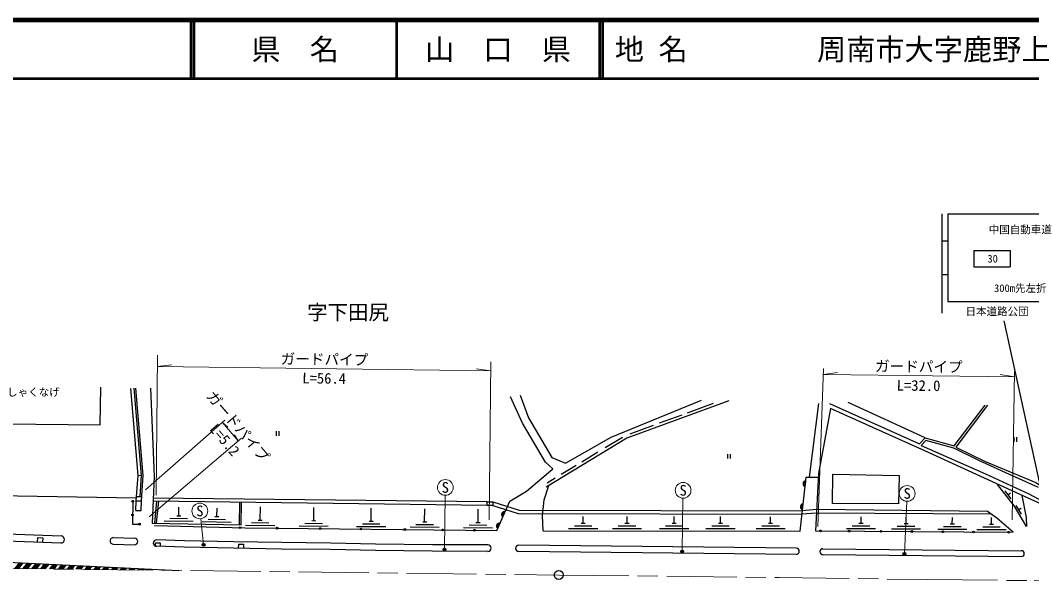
# Model space of a CAD drawing. Units: millimetres at full size, sheet at 1:1000; details may follow other scales. Extents: x 40000 to 680000, y 20000 to 380000.
# Drawn here: x 268528 to 441812, y 283942 to 380000 of the extents above; entities that cross this region are included whole.
import ezdxf
from ezdxf.enums import TextEntityAlignment as Align

# ---------------------------------------------------------------- set-up
doc = ezdxf.new("R2010")
doc.units = ezdxf.units.MM
doc.header["$LTSCALE"] = 1000
doc.linetypes.add('CHAIN', pattern=[18.5, 12, -1.5, 3.5, -1.5])
for name, color, linetype, lineweight in [('M-BGD', 7, 'Continuous', 25), ('M-BGD-HTXT', 7, 'Continuous', 13), ('M-BMK', 2, 'CHAIN', 13), ('M-BMK-SRVR', 3, 'Continuous', 25), ('M-STR-HTXT', 7, 'Continuous', 13), ('M-STR-STRC', 7, 'Continuous', 25), ('M-TTL', 2, 'Continuous', 140), ('M-TTL-LINE', 7, 'Continuous', 50)]:
    doc.layers.add(name, color=color, linetype=linetype, lineweight=lineweight)
doc.layers.add('M-BMK-HTXT', color=7, linetype='Continuous')
doc.layers.add('M-TTL-TXT', color=7, linetype='Continuous')
doc.styles.add('ＭＳ ゴシック', font='')
doc.styles.get('ＭＳ ゴシック').set_extended_font_data('MS Gothic')

msp = doc.modelspace()

# ---------------------------------------------------------------- hatches: boundary and pattern name
at = {"layer": 'M-BGD'}
for points in [[(402976, 300052, -0.82183), (403087, 301036)], [(402530, 296128, -0.82183), (402642, 297113)], [(351198, 294896, -0.82183), (351596, 295803)], [(350329, 292915, -0.82183), (350727, 293822)]]:
    msp.add_hatch(color=256, dxfattribs=at).paths.add_polyline_path(points)
at = {"layer": 'M-STR-STRC'}
for points in [[(300157, 290220, -1), (299718, 289981, -0.41421), (299818, 290320, -0.41421)], [(341433, 289436, -1), (340994, 289197, -0.41421), (341094, 289536, -0.41421)], [(382136, 289077, -1), (381697, 288838, -0.41421), (381797, 289177, -0.41421)], [(420217, 288685, -1), (419778, 288446, -0.41421), (419878, 288785, -0.41421)], [(268982, 287004), (268245, 287040), (267447, 286036), (268206, 286027)], [(270457, 286932), (269720, 286968), (268965, 286018), (269724, 286009)], [(271932, 286860), (271195, 286896), (270483, 286000), (271242, 285991)], [(273408, 286788), (272670, 286824), (272001, 285982), (272760, 285973)], [(274883, 286716), (274145, 286752), (273519, 285964), (274278, 285955)], [(275796, 285937), (276358, 286644), (275620, 286680), (275037, 285946)], [(277833, 286572), (277095, 286608), (276555, 285928), (277314, 285919)], [(279308, 286500), (278571, 286536), (278073, 285910), (278832, 285901)], [(280350, 285883), (280783, 286428), (280046, 286464), (279591, 285892)], [(282258, 286356), (281521, 286392), (281109, 285874), (281868, 285865)], [(283386, 285847), (283734, 286284), (282996, 286320), (282627, 285856)], [(284904, 285829), (285209, 286212), (284471, 286248), (284145, 285838)], [(285946, 286176), (285663, 285820), (286422, 285811), (286684, 286141)], [(287421, 286105), (287181, 285802), (287940, 285793), (288159, 286069)], [(289458, 285775), (289634, 285997), (288897, 286033), (288699, 285784)]]:
    msp.add_hatch(color=256, dxfattribs=at).paths.add_polyline_path(points)

# ---------------------------------------------------------------- linework, layer by layer
at = {"layer": 'M-BGD'}
for p, q in [((387209, 314294), (382803, 312685)), ((403735, 301707), (405356, 314297)), ((423546, 308463), (410346, 314515)), ((381850, 312337), (378006, 310934)), ((376963, 310553), (372939, 309084)), ((312376, 309564), (312376, 308781)), ((312843, 309564), (312843, 308781)), ((371712, 308519), (368752, 306723)), ((438732, 308539), (438732, 307756)), ((439198, 308539), (439198, 307756)), ((367482, 305953), (364709, 304270)), ((389690, 305659), (389690, 304877)), ((390157, 305659), (390157, 304877)), ((363737, 303680), (361218, 302152)), ((288709, 301975), (289306, 302025)), ((360192, 301530), (358808, 300690)), ((402976, 300052), (403087, 301036)), ((288445, 298122), (233771, 299031)), ((288462, 298381), (289365, 298387)), ((348500, 297482), (291326, 298087)), ((437177, 299347), (438240, 297956)), ((437708, 298651), (438155, 298993)), ((288413, 297663), (289315, 297663)), ((348494, 296831), (291305, 297587)), ((291888, 297579), (291522, 293814)), ((292189, 297575), (291823, 293808)), ((295684, 295080), (295714, 296542)), ((302209, 294948), (302239, 296410)), ((306101, 293519), (306152, 297391)), ((306401, 293513), (306452, 297387)), ((309640, 294342), (309664, 296592)), ((318805, 294245), (318829, 296495)), ((328638, 294141), (328662, 296391)), ((349477, 297482), (354021, 296064)), ((349477, 296831), (353845, 295465)), ((402530, 296128), (402642, 297113)), ((439087, 296840), (439985, 295337)), ((439536, 296088), (440019, 296377)), ((288355, 296009), (289254, 295978)), ((294175, 294661), (297175, 294600)), ((295334, 295087), (296034, 295073)), ((301859, 294955), (302559, 294941)), ((337807, 294044), (337830, 296294)), ((346953, 293948), (346976, 296198)), ((351198, 294896), (351596, 295803)), ((353845, 295465), (402442, 295350)), ((354021, 296064), (402510, 295950)), ((364969, 293826), (364970, 294951)), ((372479, 293820), (372480, 294945)), ((380544, 293813), (380545, 294938)), ((388491, 293806), (388492, 294931)), ((397074, 293799), (397075, 294924)), ((404977, 296128), (402400, 295949)), ((404946, 295524), (402442, 295350)), ((434936, 295332), (404946, 295524)), ((412560, 293789), (412568, 294914)), ((420279, 293737), (420286, 294862)), ((428201, 293683), (428209, 294808)), ((434911, 293637), (434918, 294762)), ((293166, 294231), (298165, 294130)), ((299691, 294099), (304690, 293997)), ((300700, 294528), (303700, 294468)), ((307131, 293468), (312130, 293415)), ((308135, 293908), (311135, 293876)), ((309290, 294345), (309990, 294338)), ((316296, 293371), (321296, 293319)), ((317301, 293811), (320301, 293779)), ((318455, 294249), (319155, 294241)), ((326136, 293267), (331136, 293215)), ((327141, 293707), (330141, 293675)), ((328296, 294145), (328996, 294137)), ((335312, 293171), (340312, 293118)), ((336317, 293610), (339317, 293578)), ((337472, 294048), (338172, 294040)), ((344443, 293074), (349443, 293021)), ((345448, 293514), (348448, 293482)), ((346603, 293951), (347303, 293944)), ((350329, 292915), (350727, 293822)), ((362468, 292928), (367468, 292924)), ((363469, 293377), (366469, 293375)), ((364619, 293826), (365319, 293825)), ((369978, 292922), (374978, 292918)), ((370979, 293371), (373979, 293368)), ((372129, 293820), (372829, 293819)), ((378044, 292915), (383044, 292911)), ((379044, 293364), (382044, 293362)), ((380194, 293813), (380894, 293813)), ((385990, 292908), (390990, 292904)), ((386991, 293358), (389991, 293355)), ((388141, 293807), (388841, 293806)), ((394573, 292901), (399573, 292897)), ((395574, 293351), (398574, 293348)), ((396724, 293800), (397424, 293799)), ((410054, 292906), (415054, 292872)), ((411057, 293350), (414057, 293329)), ((412210, 293792), (412910, 293787)), ((417772, 292854), (422772, 292820)), ((418775, 293297), (421775, 293277)), ((419929, 293739), (420629, 293734)), ((426698, 293243), (429698, 293223)), ((427851, 293685), (428551, 293680)), ((433408, 293197), (436408, 293177)), ((434561, 293640), (435261, 293635)), ((251078, 291423), (275491, 290425)), ((251127, 292622), (275540, 291624)), ((284479, 291334), (288121, 291218)), ((425695, 292800), (430695, 292766)), ((432405, 292754), (437404, 292720)), ((284444, 290234), (288086, 290118)), ((401443, 289537), (353954, 290043)), ((406012, 289431), (440036, 289096)), ((401431, 288437), (353942, 288943)), ((406002, 288431), (440026, 288096))]:
    msp.add_line(p, q, dxfattribs=at)
for points in [[(262064, 317044), (262064, 313961), (265795, 313815), (265691, 310837), (282200, 310670), (282345, 317106)], [(288355, 296009), (288413, 297663), (288709, 301975), (287459, 316875)], [(289064, 298385), (289310, 301980), (288057, 316925)], [(289254, 295978), (289315, 297663), (289611, 301982), (288356, 316950)], [(290856, 316944), (291475, 301797), (291154, 293822), (306401, 293513)], [(291536, 293427), (307088, 293019), (350175, 292564), (352377, 297582), (355239, 299305), (359770, 303111), (358509, 304243), (354563, 310968), (352503, 315442)], [(354183, 315723), (355602, 311843), (359583, 305050), (361956, 304085), (369742, 308572), (385244, 314891)], [(389941, 314759), (372415, 308361), (358632, 299998)], [(407148, 314347), (422579, 307427), (423546, 308463), (428520, 307053), (433827, 314022)], [(434217, 314019), (428799, 306858), (433714, 304432), (442520, 300799), (446925, 297949), (449284, 295845)], [(446141, 295842), (441181, 298070), (423501, 306193), (407341, 313470), (405293, 302310), (404791, 292492)], [(442956, 299898), (437991, 302159), (432728, 304530), (428450, 306639), (423665, 307995), (422863, 307114), (433868, 302254), (441283, 298814), (446865, 295843)], [(358089, 292481), (402112, 292445), (403164, 301714), (405261, 301687)], [(358089, 292481), (358001, 295140), (358305, 297835), (359063, 300260)], [(440109, 298563), (440834, 294766), (440896, 293264), (438830, 296721), (435967, 300465)], [(287820, 297781), (287749, 293665), (289118, 293642)], [(404791, 292492), (438625, 292262), (435855, 294663), (434237, 295840), (404977, 296128)], [(271493, 290589), (271526, 291333), (272378, 291324), (272346, 290554)], [(291710, 289873), (291714, 290464), (292485, 290464), (292483, 289830)], [(348639, 288983), (339124, 289015), (329386, 289129), (321707, 289288), (313275, 289375), (305062, 289515), (296639, 289712), (291860, 289848)], [(348643, 290083), (339132, 290115), (329404, 290229), (321724, 290388), (313290, 290475), (305084, 290615), (296668, 290812), (291891, 290947)], [(305942, 289500), (305948, 290204), (306770, 290193), (306758, 289486)]]:
    msp.add_lwpolyline(points, dxfattribs=at)
for points in [[(407726, 302185), (419073, 301969), (418965, 297102), (407654, 297210)], [(348500, 297482), (349477, 297482), (349477, 296831), (348500, 296831)]]:
    msp.add_lwpolyline(points, close=True, dxfattribs=at)
for centre in [(287816, 297552), (287775, 295212), (288948, 293645), (306222, 293041), (312540, 292961), (319892, 292883), (326912, 292809), (334409, 292730), (340895, 292662), (346342, 292604), (405620, 292487), (410523, 292453), (415989, 292416), (421279, 292380), (426581, 292344), (431830, 292308), (437858, 292267)]:
    msp.add_circle(centre, 150, dxfattribs=at)
for centre, radius, start, end in [((403129, 300533), 505, 94.69259, 252.35078), ((402683, 296610), 505, 94.69259, 252.35078), ((351487, 295310), 505, 77.47906, 235.13725), ((350617, 293329), 505, 77.47906, 235.13725), ((275515, 291025), 600, 267.65976, 87.65976), ((284461, 290784), 550, 88.17002, 268.17002), ((288103, 290668), 550, 268.17002, 88.17002), ((291876, 290397), 550, 88.376, 268.376), ((348641, 289533), 550, 269.8055, 89.8055), ((353948, 289493), 550, 89.38904, 269.38904), ((401437, 288987), 550, 269.38904, 89.38904), ((406007, 288931), 500, 89.43567, 269.43567), ((440031, 288596), 500, 269.43567, 89.43567)]:
    msp.add_arc(centre, radius, start, end, dxfattribs=at)
at = {"layer": 'M-BGD-HTXT'}
for p, q in [((341213, 289317), (341330, 298584)), ((381916, 288957), (382060, 298094)), ((419998, 288565), (420408, 297559)), ((299937, 290101), (299447, 294569))]:
    msp.add_line(p, q, dxfattribs=at)
for centre in [(341347, 299934), (382081, 299444), (420470, 298908), (299300, 295911)]:
    msp.add_circle(centre, 1350, dxfattribs=at)
at = {"layer": 'M-BMK'}
msp.add_lwpolyline([(60395, 289164), (160405, 287700), (260724, 286115), (360773, 284930), (398553, 284482), (423964, 284158), (442241, 283968), (454161, 283942), (461760, 284124), (470355, 284571), (481325, 285508), (489458, 286539), (497826, 288085), (504529, 289691), (514706, 292601), (525354, 296246), (535314, 300498), (543085, 304220), (550475, 308228), (557884, 312588)], dxfattribs=at)
at = {"layer": 'M-BMK-SRVR'}
msp.add_circle((360773, 284930), 750, dxfattribs=at)
at = {"layer": 'M-STR-HTXT'}
for p, q in [((291817, 298620), (292054, 322591)), ((292035, 320648), (294470, 320958)), ((292035, 320648), (349125, 319903)), ((348855, 294357), (349141, 321474)), ((349125, 319903), (346698, 320277)), ((406154, 320301), (405176, 293257)), ((406118, 319298), (408553, 319611)), ((406118, 319298), (438848, 318915)), ((438848, 318915), (436421, 319285)), ((438429, 294390), (438864, 319818)), ((289990, 299507), (303592, 311463)), ((303159, 311082), (305870, 307900)), ((303159, 311082), (304077, 310268)), ((305870, 307900), (305212, 308936)), ((290632, 294919), (306456, 308399))]:
    msp.add_line(p, q, dxfattribs=at)
at = {"layer": 'M-STR-STRC'}
for p, q in [((426425, 346815), (426425, 329815)), ((427425, 346815), (427425, 331815)), ((427425, 346815), (452258, 346815)), ((426425, 342190), (427425, 342190)), ((431907, 340563), (438107, 340563)), ((431907, 340563), (431907, 337763)), ((438107, 340563), (438107, 337763)), ((426425, 336440), (427425, 336440)), ((431907, 337763), (438107, 337763)), ((427425, 331815), (452258, 331815)), ((445801, 288625), (437059, 328485)), ((268982, 287004), (268206, 286027)), ((269720, 286968), (268965, 286018)), ((270457, 286932), (269724, 286009)), ((271195, 286896), (270483, 286000)), ((271932, 286860), (271242, 285991)), ((272670, 286824), (272001, 285982)), ((273408, 286788), (272760, 285973)), ((274145, 286752), (273519, 285964)), ((274883, 286716), (274278, 285955)), ((275620, 286680), (275037, 285946)), ((276358, 286644), (275796, 285937)), ((277095, 286608), (276555, 285928)), ((277833, 286572), (277314, 285919)), ((278571, 286536), (278073, 285910)), ((279308, 286500), (278832, 285901)), ((280046, 286464), (279591, 285892)), ((280783, 286428), (280350, 285883)), ((281521, 286392), (281109, 285874)), ((282258, 286356), (281868, 285865)), ((282996, 286320), (282627, 285856)), ((283734, 286284), (283386, 285847)), ((284471, 286248), (284145, 285838)), ((285209, 286212), (284904, 285829)), ((285946, 286176), (285663, 285820)), ((286684, 286141), (286422, 285811)), ((287421, 286105), (287181, 285802)), ((288159, 286069), (287940, 285793)), ((288897, 286033), (288699, 285784)), ((289634, 285997), (289458, 285775))]:
    msp.add_line(p, q, dxfattribs=at)
msp.add_lwpolyline([(169096, 290160), (210012, 289732), (225428, 289128), (295703, 285701)], dxfattribs=at)
for centre in [(299937, 290101), (341213, 289317), (381916, 288957), (419998, 288565)]:
    msp.add_circle(centre, 250, dxfattribs=at)
at = {"layer": 'M-TTL'}
msp.add_line((680000, 380000), (40000, 380000), dxfattribs=at)
at = {"layer": 'M-TTL-LINE'}
for p, q in [((297750, 380000), (297750, 370000)), ((298250, 380000), (298250, 370000)), ((333000, 380000), (333000, 370000)), ((367750, 380000), (367750, 370000)), ((368250, 380000), (368250, 370000)), ((40000, 370000), (680000, 370000))]:
    msp.add_line(p, q, dxfattribs=at)

# ---------------------------------------------------------------- texts
at = {"layer": 'M-BGD-HTXT', "style": 'ＭＳ ゴシック'}
for p in [(341347, 299934), (382081, 299444), (420470, 298908), (299300, 295911)]:
    msp.add_text('S', height=1833, dxfattribs=at).set_placement(p, align=Align.MIDDLE_CENTER)
at = {"layer": 'M-BMK-HTXT', "style": 'ＭＳ ゴシック'}
msp.add_text('字下田尻', height=2566, dxfattribs=at).set_placement((324677, 329955), align=Align.MIDDLE_CENTER)
msp.add_text('しゃくなげ', height=1320, dxfattribs=at).set_placement((266292, 315203), align=Align.BOTTOM_LEFT)
at = {"layer": 'M-STR-HTXT', "style": 'ＭＳ ゴシック'}
for s, rotation, p in [('ガードパイプ', 359.253, (320622, 320428)), ('ガードパイプ', 359.329, (422440, 319190)), ('L=56.4', 359.253, (320580, 317180)), ('L=32.0', 359.329, (422402, 315941)), ('ガードパイプ', 310.426, (304728, 309477)), ('L=5.2', 310.426, (302443, 307144))]:
    msp.add_text(s, height=1833, rotation=rotation, dxfattribs=at).set_placement(p, align=Align.BOTTOM_CENTER)
at = {"layer": 'M-STR-STRC', "style": 'ＭＳ ゴシック'}
for s, p in [('中国自動車道', (439842, 343070)), ('300m先左折', (439842, 333024)), ('日本道路公団', (435863, 329044))]:
    msp.add_text(s, height=1320, dxfattribs=at).set_placement(p, align=Align.BOTTOM_CENTER)
msp.add_text('30', height=1320, dxfattribs=at).set_placement((434207, 338073), align=Align.BOTTOM_LEFT)
at = {"layer": 'M-TTL-TXT', "style": 'ＭＳ ゴシック'}
for s, p in [('県\u3000名', (315625, 375000)), ('山\u3000口\u3000県', (350375, 375000))]:
    msp.add_text(s, height=3666, dxfattribs=at).set_placement(p, align=Align.MIDDLE_CENTER)
for s, p in [('地 名', (370380, 375000)), ('周南市大字鹿野上', (405024, 375000))]:
    msp.add_text(s, height=3666, dxfattribs=at).set_placement(p, align=Align.MIDDLE_LEFT)

doc.saveas('drawing.dxf')
